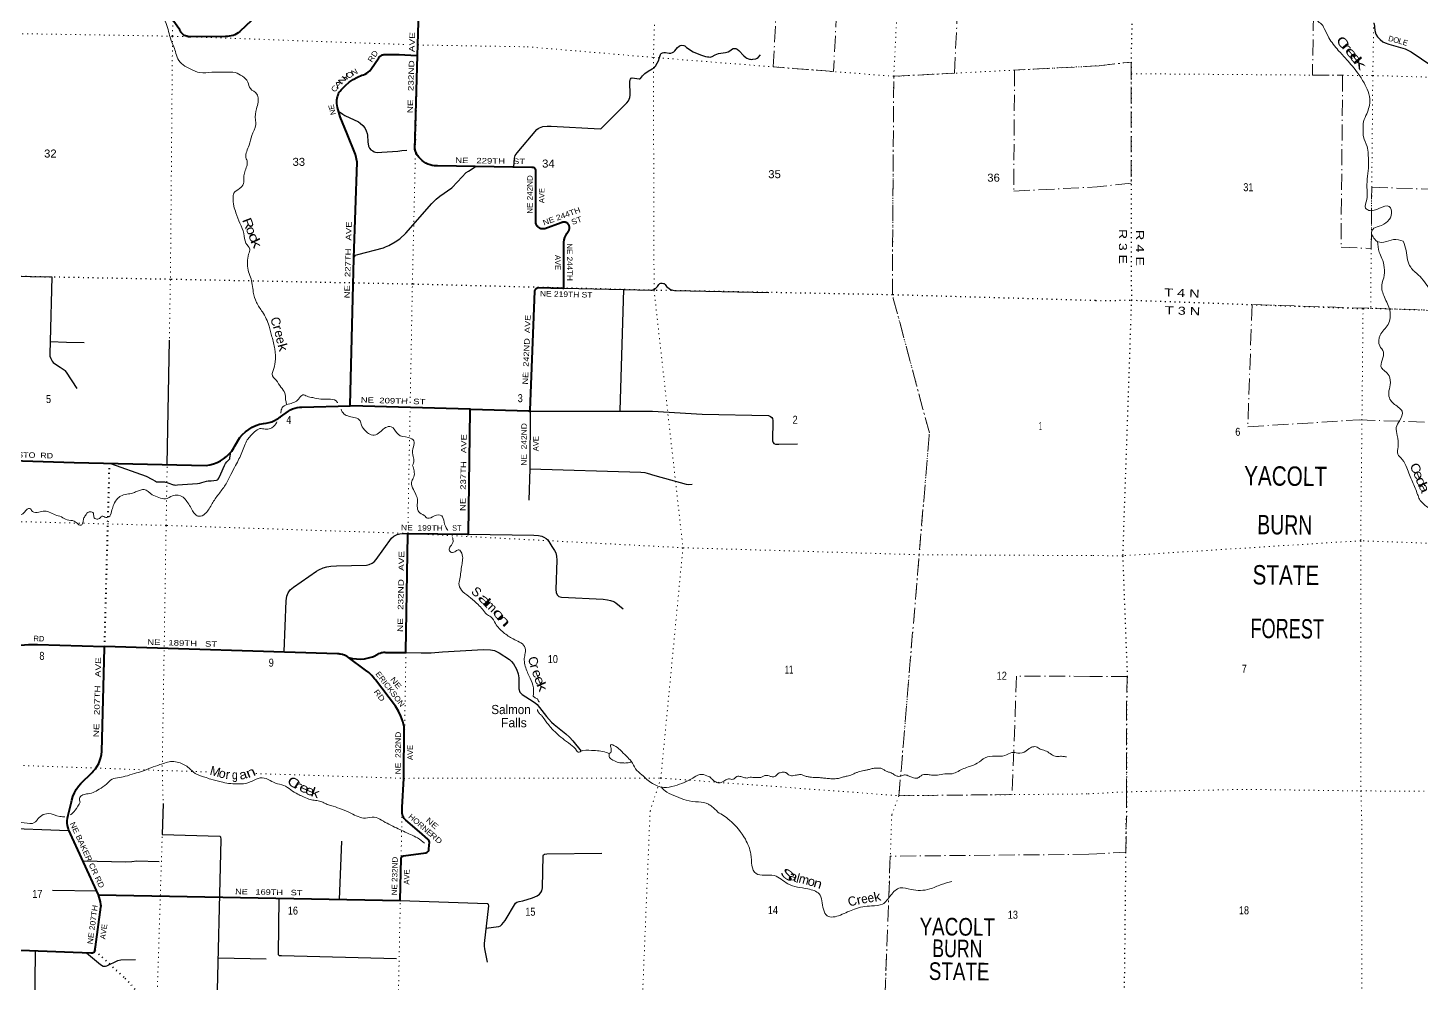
# Model space of a CAD drawing. Header units: feet. Extents: x -481249 to -254670, y -730376 to -544252.
# Drawn here: x -374718 to -344259, y -641469 to -620592 of the extents above; entities that cross this region are included whole.
import ezdxf
from ezdxf.enums import TextEntityAlignment as Align

# ---------------------------------------------------------------- set-up
doc = ezdxf.new("R2010")
doc.units = ezdxf.units.FT
doc.header["$LTSCALE"] = 70
doc.linetypes.add('DOT_DASHED', pattern=[7.7, 5, -1.2, 0.3, -1.2])
doc.linetypes.add('DOTTED', pattern=[1.5, 0.3, -1.2])
for name, color, linetype, lineweight in [('26', 7, 'Continuous', 40), ('27', 7, 'Continuous', 13), ('29', 7, 'Continuous', 25), ('39', 7, 'Continuous', 13), ('41', 7, 'Continuous', 13), ('44', 7, 'DOT_DASHED', 13), ('53', 7, 'DOTTED', 40), ('6', 7, 'DOTTED', 25), ('7', 7, 'DOTTED', 13)]:
    doc.layers.add(name, color=color, linetype=linetype, lineweight=lineweight)
doc.layers.add('30', color=7, linetype='Continuous')

msp = doc.modelspace()

# ---------------------------------------------------------------- linework, layer by layer
at = {"layer": '26'}
msp.add_line((-373171.14, -639537.4), (-366575.79, -639664.69), dxfattribs=at)
for points in [[(-368822.55, -619479.56), (-370083.64, -620667.97), (-370085.94, -620670.12), (-370118.63, -620697.36), (-370153.99, -620721.04), (-370191.63, -620740.9), (-370231.14, -620756.71), (-370272.08, -620768.3), (-370314.02, -620775.55), (-370356.48, -620778.38), (-370399, -620776.76), (-371156.99, -620787.63), (-371181.92, -620787.99), (-371206.99, -620784.78), (-371217.67, -620783.14), (-371243.67, -620776.29), (-371268.81, -620766.77), (-371292.82, -620754.67), (-371315.44, -620740.12), (-371336.4, -620723.29), (-371355.5, -620704.36), (-371372.51, -620683.54), (-371387.25, -620661.06), (-371399.56, -620637.16), (-371984.59, -619812.19)], [(-366196.67, -621197.79), (-366190.01, -620965.34), (-366164.56, -619959.55)], [(-367670.77, -628851.27), (-367670.4, -628836.47), (-367589.83, -625625.9), (-367521.29, -623528.57), (-367554.88, -623360.5), (-367739.64, -622906.73), (-367890.81, -622536.98), (-367951.26, -622333.03), (-367963.53, -622247.61), (-367961.2, -622163.91), (-367945.69, -622091.23), (-367937.24, -622059.5), (-367925.52, -622028.82), (-367910.66, -621999.53), (-367892.81, -621971.96), (-367872.19, -621946.41), (-367849, -621923.15), (-367777.03, -621847.41), (-367695.81, -621777.97), (-367607.78, -621717.4), (-367513.89, -621666.37), (-367415.19, -621625.43), (-367379.21, -621614.75), (-367342.77, -621599.75), (-367308.1, -621581.02), (-367275.58, -621558.77), (-367245.56, -621533.24), (-367218.37, -621504.71), (-367048.89, -621247.49), (-367048.72, -621247.23), (-367038.87, -621233.45), (-367027.64, -621220.79), (-367015.14, -621209.37), (-367001.51, -621199.31), (-366986.91, -621190.74), (-366971.5, -621183.74), (-366955.43, -621178.39), (-366938.9, -621174.74), (-366922.07, -621172.85), (-366599.75, -621172.65), (-366220.79, -621196.29), (-366196.67, -621197.79)], [(-365778.22, -623606.94), (-365828.28, -623605.52), (-365877.93, -623598.87), (-365926.6, -623587.07), (-365973.78, -623570.24), (-366018.94, -623548.58), (-366061.58, -623522.32), (-366101.25, -623491.74), (-366137.5, -623457.18), (-366169.94, -623419.02), (-366198.22, -623377.68), (-366222.02, -623333.61), (-366241.08, -623287.29), (-366255.2, -623239.24), (-366196.67, -621197.79)], [(-365048.86, -628926.27), (-365036.99, -628926.61), (-363764.18, -628964.72), (-363739.51, -628974.83), (-363738.53, -628949.96), (-363635.94, -626346.04), (-363633.98, -626336.35), (-363631.01, -626326.91), (-363627.07, -626317.84), (-363622.21, -626309.23), (-363616.47, -626301.17), (-363609.92, -626293.76), (-363602.64, -626287.08), (-363594.69, -626281.19), (-363586.17, -626276.16), (-363577.18, -626272.06), (-363567.8, -626268.91), (-363558.15, -626266.77), (-363548.32, -626265.64), (-363547.59, -626265.6), (-363024.01, -626279.18), (-362999, -626279.83), (-362999.13, -626252.76), (-363003.61, -625288.83), (-363001.86, -625274.43), (-362992.23, -625223.84), (-362977.37, -625174.55), (-362957.44, -625127.07), (-362932.65, -625081.94), (-362903.28, -625039.65), (-362899.26, -625034.5), (-362892.11, -625023.67), (-362886.13, -625012.16), (-362881.38, -625000.08), (-362877.92, -624987.58), (-362875.79, -624974.78), (-362875.01, -624961.83), (-362875.58, -624948.87), (-362877.51, -624936.04), (-362880.77, -624923.48), (-362885.32, -624911.33), (-362891.12, -624899.72), (-362898.1, -624888.78), (-362906.18, -624878.63), (-362915.28, -624869.39), (-362925.3, -624861.14), (-362936.13, -624853.99), (-362947.64, -624848), (-362959.72, -624843.26), (-362972.22, -624839.8), (-362985.02, -624837.67), (-362997.97, -624836.88), (-363010.93, -624837.46), (-363023.76, -624839.39), (-363036.32, -624842.65), (-363048.47, -624847.2), (-363060.08, -624853), (-363418.14, -624982.85), (-363419.19, -624983.1), (-363435.69, -624985.95), (-363452.39, -624987.07), (-363469.11, -624986.43), (-363485.68, -624984.05), (-363501.91, -624979.95), (-363517.62, -624974.17), (-363532.65, -624966.79), (-363546.81, -624957.88), (-363559.97, -624947.53), (-363571.98, -624935.86), (-363582.7, -624923.01), (-363592.01, -624909.1), (-363599.82, -624894.3), (-363606.05, -624878.76), (-363610.61, -624862.65), (-363613.47, -624846.16), (-363614.58, -624829.46), (-363613.81, -623727.06), (-363613.79, -623702.02), (-363620.59, -623677.06), (-363620.91, -623676.38), (-363624.2, -623670.95), (-363628.03, -623665.9), (-363632.38, -623661.27), (-363637.18, -623657.13), (-363642.39, -623653.51), (-363647.42, -623650.75), (-363672.33, -623644.47), (-363697.42, -623644.01), (-365762.82, -623606.33), (-365778.22, -623606.94)], [(-375061.46, -630047.55), (-373707.36, -630090.37), (-370822.37, -630153.74), (-370740.66, -630141.85), (-370660.64, -630121.48), (-370583.18, -630092.86), (-370509.15, -630056.3), (-370439.34, -630012.2), (-370374.52, -629961.04), (-370315.4, -629903.39), (-370262.63, -629839.88), (-370216.8, -629771.2), (-370197.77, -629737.31), (-370081.34, -629546.37), (-370024.01, -629479.85), (-369960.04, -629419.7), (-369890.14, -629366.55), (-369815.06, -629321.01), (-369735.64, -629283.56), (-369652.73, -629254.63), (-369567.26, -629234.51), (-369567.18, -629234.5), (-369504.97, -629228.99), (-369443.67, -629217.02), (-369383.96, -629198.7), (-369326.5, -629174.24), (-369271.9, -629143.91), (-369248.37, -629127.49), (-369222.37, -629109.35), (-369198.37, -629092.37), (-369020.86, -628966.79), (-368976.37, -628940.05), (-368929.33, -628918.11), (-368880.25, -628901.2), (-368829.67, -628889.52), (-368778.15, -628883.19), (-368731.6, -628882.13), (-367670.77, -628851.27)], [(-365048.86, -628926.27), (-367658.8, -628850.92), (-367670.77, -628851.27)], [(-367069.53, -634279.8), (-367044.44, -634265.8), (-367018.02, -634254.51), (-366990.56, -634246.04), (-366962.37, -634240.49), (-366933.76, -634237.91), (-366917.75, -634238.15), (-366892.5, -634239.45), (-366867.75, -634239.75), (-366486.94, -634244.29), (-366457.8, -634244.64), (-366457.36, -634219.59), (-366412.3, -631665.44), (-366411.86, -631640.46), (-366388.83, -631640.75), (-365113.23, -631656.78), (-365088.21, -631657.1), (-365087.87, -631633.39), (-365049.4, -628963.67), (-365048.86, -628926.27)], [(-374977.13, -634086.93), (-374702.33, -634064.62), (-374505.02, -634066.37), (-373040.3, -634112.81)], [(-373761.72, -637507.1), (-373756.16, -637473.41), (-373732.42, -637391.7), (-373700.27, -637312.91), (-373660.06, -637237.91), (-373612.23, -637167.53), (-373557.3, -637102.54), (-373313.09, -636864.14), (-373288.15, -636839.8), (-373266.25, -636814.73), (-373241.29, -636785.9), (-373202.07, -636729.63), (-373168.95, -636669.57), (-373142.29, -636606.39), (-373122.38, -636540.76), (-373109.43, -636473.4), (-373103.6, -636405.07), (-373041.11, -634142.11), (-373040.3, -634112.81)], [(-367824.63, -634292.94), (-367839.38, -634288.63), (-367880.84, -634279.66), (-367898.01, -634277.8), (-367923.14, -634275.08), (-367948.01, -634274.29), (-373040.3, -634112.81)], [(-366537.06, -637622.21), (-366497.65, -636992.96), (-366492.17, -635870.1), (-366492.56, -635867.99), (-366521.26, -635748.84), (-366562.27, -635633.35), (-366615.11, -635522.78), (-366679.23, -635418.34), (-367121.49, -634842.29), (-367141.51, -634815.05), (-367200.52, -634745.78), (-367266.45, -634683.06), (-367338.57, -634627.58), (-367708.36, -634350.75), (-367622.43, -634371.42), (-367534.81, -634382.99), (-367446.46, -634385.34), (-367358.35, -634378.44), (-367271.45, -634362.37), (-367186.7, -634337.31), (-367161.92, -634328.11)], [(-373171.14, -639537.4), (-373828.28, -638113.17), (-373840.79, -638072.24), (-373850.17, -638021.84), (-373856.02, -637969.09), (-373856.5, -637925.04), (-373852.51, -637862.42), (-373840.21, -637798.53), (-373761.72, -637507.1)], [(-366575.79, -639664.69), (-366558.22, -638737.43), (-366556.46, -638730.4), (-366552.94, -638722.78), (-366541.23, -638708.71), (-366525.41, -638696.4), (-366515.45, -638691.71), (-366503.8, -638688.78), (-366016.71, -638621.12), (-365989.93, -638607.89), (-365967.09, -638585.04), (-365955.96, -638561), (-365949.02, -638534.75), (-365939.55, -638386.34), (-365943.63, -638365.28), (-365954.78, -638342.96), (-365971.78, -638320.11), (-366155.52, -638165.34), (-366458.68, -637903.93), (-366474.42, -637888.71), (-366492, -637867.61), (-366509.57, -637841.82), (-366517.77, -637823.06), (-366527.81, -637790.48), (-366534.18, -637752.73), (-366537.06, -637622.21)], [(-379853.94, -640559.28), (-373338.49, -640808.79), (-373305.42, -640804.11), (-373279.64, -640794.74), (-373263.24, -640783.01), (-373253.46, -640754.7), (-373237.91, -640677.21), (-373121.38, -639807.7), (-373119.04, -639776.05), (-373119.63, -639759.64), (-373121.1, -639747.04), (-373132.29, -639693.83), (-373171.14, -639537.4)]]:
    msp.add_lwpolyline(points, dxfattribs=at)
at = {"layer": '29'}
for p, q in [((-362998.84, -626279.83), (-361686.83, -626312.68)), ((-361772.91, -628955.45), (-361686.83, -626312.68)), ((-361686.83, -626312.67), (-361098.56, -626327.4)), ((-360580.23, -626334.91), (-358518.95, -626375.01)), ((-371671.37, -630131.23), (-371624.6, -627413.52)), ((-363739.18, -628974.96), (-363744.56, -630226.93)), ((-372913.1, -630109.76), (-372132.14, -630388.07)), ((-363744.56, -630226.93), (-363768.33, -630915.93)), ((-363744.56, -630226.93), (-361319.09, -630301.7)), ((-366500.95, -631639.35), (-366413.83, -631640.44)), ((-369116.75, -634219.61), (-369071.08, -633114.78)), ((-366461.94, -634244.59), (-366117.27, -634248.71)), ((-379779.37, -637913.38), (-373829.56, -638132.6)), ((-367864.58, -638365.15), (-367912.32, -639638.89)), ((-374178.53, -639434.61), (-373212.03, -639448.78)), ((-374559.12, -640762.05), (-374628.12, -647390.63)), ((-370561.45, -640916.52), (-369505.15, -640936.56))]:
    msp.add_line(p, q, dxfattribs=at)
at = {"layer": '29', "lineweight": 40}
msp.add_line((-367161.92, -634328.11), (-367069.53, -634279.8), dxfattribs=at)
at = {"layer": '29'}
for points in [[(-345283.71, -620496.56), (-345274.28, -620652.19), (-345247.87, -620731.46), (-345210.9, -620787.48), (-345157.02, -620847.73), (-345092.58, -620893.18), (-345042.92, -620919.6), (-344961.58, -620948.14), (-344610.85, -621049.61), (-344531.62, -621084.49), (-344479.86, -621117.25), (-344027.72, -621421.66)], [(-361156.58, -621537.01), (-361071.01, -621490.1), (-361028.14, -621461.3), (-361008.95, -621443.38), (-360996.81, -621426.1), (-360925.17, -621295.55), (-360914.29, -621264.19), (-360889.35, -621172.68), (-360881.03, -621159.24), (-360872.07, -621149), (-360845.85, -621134.28), (-360815.78, -621131.08), (-360776.77, -621131.72), (-360694.9, -621144.52), (-360660.99, -621142.6), (-360625.82, -621132.99), (-360598.31, -621113.16), (-360577.21, -621090.76), (-360518.36, -621021.65), (-360478.05, -620989), (-360459.51, -620978.13), (-360428.16, -620972.37), (-360377.64, -620975.57), (-360355.24, -620987.72), (-360316.24, -621019.09), (-360172.96, -621113.8), (-360121.78, -621139.39), (-359991.3, -621188.04), (-359905.59, -621213.63), (-359859.53, -621223.86), (-359832.67, -621226.43), (-359802.6, -621228.34), (-359781.5, -621225.14), (-359761.03, -621218.75), (-359691.95, -621180.36), (-359655.48, -621164.34), (-359622.87, -621154.76), (-359464.24, -621129.16), (-359407.31, -621113.15), (-359369.58, -621093.32), (-359313.29, -621052.36), (-359301.13, -621045.31), (-359275.54, -621041.47), (-359239.09, -621044.68), (-359212.86, -621055.55), (-359175.13, -621083.08), (-359062.55, -621205.95), (-359024.15, -621239.23), (-358998.57, -621253.3), (-358962.77, -621267.39), (-358943.56, -621273.78), (-358919.25, -621278.9), (-358887.27, -621280.18), (-358870.66, -621277.63), (-358806.68, -621266.1), (-358776, -621252.03), (-358755.51, -621237.95), (-358699.24, -621177.8)], [(-364093.31, -623630.75), (-364078.27, -623438.99), (-364062.32, -623380.49), (-364022.99, -623319.85), (-363593.45, -622813.51), (-363562.61, -622791.17), (-363534.97, -622774.15), (-363457.36, -622749.68), (-363366.98, -622740.11), (-363274.49, -622736.92), (-362207.03, -622800.74), (-362181.51, -622790.11), (-362160.25, -622770.96), (-361620.14, -622226.32), (-361587.18, -622186.97), (-361570.17, -622146.54), (-361557.41, -622110.38), (-361552.1, -622064.63), (-361556.35, -621762.52), (-361553.16, -621729.55), (-361544.65, -621710.41), (-361525.52, -621691.26), (-361509.57, -621685.93), (-361403.25, -621698.7), (-361357.53, -621701.9), (-361337.73, -621701.93), (-361326.7, -621694.44), (-361284.17, -621639.13), (-361233.14, -621592.32), (-361156.58, -621537.01)], [(-367924.73, -622412.14), (-367835.64, -622477.35), (-367788.86, -622507.14), (-367489.03, -622647.55), (-367450.76, -622675.21), (-367395.47, -622726.27), (-367355.07, -622777.33), (-367323.17, -622839.03), (-367299.78, -622896.47), (-367293.4, -622939.02), (-367284.9, -623085.82), (-367272.14, -623179.43), (-367248.75, -623224.1), (-367216.85, -623256.02), (-367178.58, -623281.55), (-367150.93, -623298.57), (-367114.78, -623309.2), (-367074.38, -623313.46), (-366982.95, -623309.2), (-366632.09, -623283.67), (-366542.78, -623268.78), (-366432.21, -623264.53)], [(-367589.84, -625625.9), (-367573.03, -625580.31), (-367557.08, -625562.23), (-367501.79, -625540.96), (-366944.67, -625396.29), (-366898.96, -625380.33), (-366824.53, -625348.42), (-366685.25, -625268.64), (-366586.37, -625199.49), (-366455.6, -625077.16), (-365889.97, -624430.4), (-365795.35, -624337.85), (-365711.35, -624268.71), (-365451.93, -624085.75), (-365324.35, -623958.1), (-365132.97, -623753.86), (-365088.32, -623719.82), (-364942.95, -623624.97)], [(-379569.11, -625927.97), (-376885.61, -625987.83), (-374195.51, -626031.31), (-374231.96, -627444.04), (-374238.89, -627712.62)], [(-361098.56, -626327.4), (-361072.07, -626323.35), (-361051.87, -626318.03), (-361013.59, -626298.88), (-360981.69, -626273.35), (-360956.18, -626241.44), (-360922.15, -626196.76), (-360901.95, -626181.87), (-360877.5, -626173.36), (-360847.73, -626171.23), (-360825.4, -626175.49), (-360808.39, -626181.87), (-360789.25, -626196.76), (-360755.23, -626240.38), (-360729.71, -626266.97), (-360698.88, -626289.31), (-360669.11, -626308.46), (-360638.28, -626320.16), (-360617.01, -626327.6), (-360580.23, -626334.91)], [(-374231.96, -627444.04), (-373871.36, -627459.16), (-373489.65, -627468.81)], [(-374238.89, -627712.62), (-374236.17, -627764.04), (-374219.16, -627817.22), (-374189.39, -627878.91), (-374163.87, -627906.57), (-374138.36, -627927.84), (-374010.78, -628004.43), (-373927.86, -628061.86), (-373910.85, -628076.76), (-373881.08, -628115.05), (-373647.19, -628472.44)], [(-363739.14, -628965.47), (-361059.1, -628970.79), (-359978.22, -629033.98), (-358524.01, -629066.54)], [(-358524.01, -629066.54), (-358484.77, -629082.18), (-358457.13, -629107.71), (-358440.12, -629131.11), (-358429.49, -629169.41), (-358437.99, -629616.18), (-358423.11, -629654.48), (-358408.22, -629673.62), (-358369.95, -629686.39), (-358299.77, -629692.77), (-357895.76, -629684.26)], [(-372132.14, -630388.07), (-372006.26, -630456.7), (-371929.98, -630500.58), (-371904.2, -630509.89), (-371880.01, -630514.41), (-371808.52, -630516.27), (-371729.85, -630516.27), (-371710.97, -630518.67), (-371692.9, -630522.92), (-371657.56, -630535.42), (-371536.36, -630577.96), (-371521.73, -630581.43), (-371497.28, -630583.55), (-371444.93, -630580.09), (-371006.92, -630550.31), (-370961.98, -630541.54), (-370913.36, -630529.03), (-370815.55, -630499.25), (-370778.05, -630492.61), (-370711.37, -630488.61), (-370596.55, -630473.72), (-370574.99, -630467.08), (-370556.92, -630454.32), (-370541.27, -630433.3), (-370500.87, -630337.57), (-370422.19, -630158.87), (-370398.51, -630115), (-370371.16, -630078.03), (-370311.63, -630020.59), (-370302.82, -630007.57), (-370301, -629988.68), (-370282.3, -629865.56)], [(-361319.09, -630301.7), (-361231.02, -630310.8), (-361178.93, -630320.38), (-361008.82, -630371.44), (-360324.12, -630562.91), (-360264.58, -630571.42), (-360196.54, -630567.17)], [(-369071.08, -633114.78), (-369054.03, -633010.63), (-369027.44, -632939.35), (-368983.86, -632874.47), (-368908.37, -632811.7), (-368409.73, -632468.12), (-368355.51, -632433.01), (-368263.01, -632393.66), (-368185.4, -632373.44), (-368092.9, -632357.49), (-367972.76, -632352.17), (-367313.58, -632335.15), (-367256.17, -632318.13), (-367194.5, -632292.6), (-367145.6, -632258.56), (-367100.94, -632211.76), (-366769.23, -631743.71), (-366716.07, -631696.91), (-366645.9, -631662.87), (-366586.36, -631647.97), (-366514.06, -631641.59), (-366411.86, -631640.46)], [(-365082.5, -631657.17), (-363655.46, -631675.1), (-363553.08, -631683.07), (-363480.66, -631703.05)], [(-363480.66, -631703.05), (-363436.13, -631719.24), (-363386.15, -631747.96), (-363353.2, -631780.93), (-363262.82, -631926.67), (-363206.48, -632014.96), (-363177.77, -632067.08), (-363159.7, -632140.48), (-363156.5, -632224.52), (-363177.77, -632867.01), (-363171.4, -632932.97), (-363148, -632981.9), (-363109.73, -633018.06), (-363054.44, -633032.96), (-362140.09, -633079.76), (-362046.54, -633090.4), (-361978.49, -633105.29), (-361908.33, -633128.69), (-361863.66, -633156.35), (-361706.31, -633288.25)], [(-366117.27, -634248.71), (-365899.54, -634247.72), (-365652.88, -634226.44), (-364759.79, -634175.39), (-364602.44, -634183.89), (-364513.13, -634200.91), (-364411.07, -634247.72), (-364189.92, -634396.64), (-364148.45, -634438.12), (-364100.61, -634490.25), (-364032.57, -634605.14), (-363997.48, -634708.31), (-363981.53, -634796.61), (-363981.53, -635034.89), (-363961.33, -635108.28), (-363913.49, -635158.28), (-363751.88, -635264.66), (-363628.55, -635341.25), (-363587.08, -635382.72), (-363534.99, -635443.36), (-363381.89, -635639.09), (-363273.45, -635762.49), (-363211.78, -635817.8), (-362956.62, -636022.04), (-362873.69, -636094.38), (-362803.52, -636175.22), (-362620.65, -636396.48)], [(-371759.53, -637539.23), (-371778.62, -638220.28), (-370522.9, -638253.88), (-370506.31, -638271.85), (-370500.4, -638328.17), (-370592.23, -642221.74)], [(-364704.43, -640266.41), (-364419.76, -640228.54), (-364384.89, -640216.58), (-364354.42, -640186.1), (-364285.29, -640101.66), (-364054.5, -639721.92), (-364031.39, -639699.95), (-363979.52, -639684.41), (-363900.84, -639668.76), (-363687.68, -639605.37), (-363631.55, -639584.78), (-363583.52, -639560.16), (-363530.79, -639521.48), (-363503.43, -639487.51), (-363483.93, -639448.81), (-363469.46, -639388.46), (-363449.31, -638680.62), (-363447.61, -638662.29), (-363426.52, -638648.22), (-363374.54, -638640.28), (-362166.99, -638629.53)], [(-373513.18, -638796.08), (-372578.78, -638816.88), (-372447.57, -638809.85), (-372335.1, -638795.78), (-371845.38, -638809.85)], [(-369233.04, -639613.41), (-369247.44, -640844.17), (-369222.28, -640864.58), (-369173.95, -640867.65), (-366658.9, -640930.22)], [(-366575.79, -639664.69), (-364675.57, -639726.43), (-364663.73, -639731.3), (-364652.01, -639747.71), (-364648.67, -639780.86), (-364743.07, -640602.87), (-364744.57, -640663.17), (-364737.47, -640722.69), (-364677.24, -641009.25)], [(-373434.88, -640805.1), (-373133.68, -641062.44), (-373069.68, -641094.31), (-373022.81, -641101.34), (-372990.38, -641093.36), (-372751.01, -640977.1), (-372685.92, -640962.04), (-372367.82, -640948.72)]]:
    msp.add_lwpolyline(points, dxfattribs=at)
at = {"layer": '29', "lineweight": 40}
msp.add_arc((-368048.88, -634900.4), 647.54, 58.67348, 69.73761, dxfattribs=at)
at = {"layer": '39'}
for p, q in [((-359830.18, -636956.31), (-359829.87, -636956.41)), ((-359777.21, -636994.32), (-359786.18, -636982.65))]:
    msp.add_line(p, q, dxfattribs=at)
for centre, radius, start, end in [((-362675.8, -636376.55), 47.16, 211.13292, 307.19976), ((-359855.66, -637045.33), 93.58, 42.06025, 80.65309)]:
    msp.add_arc(centre, radius, start, end, dxfattribs=at)
for points in [[(-348963.98, -614352.08), (-348946.57, -614475.43), (-348954.37, -614647.85), (-348981.59, -614761.88), (-348951.34, -614936.73), (-348966.82, -615076.97), (-349064.52, -615224.3), (-349180.28, -615373.43), (-349305.46, -615464.28), (-349434.21, -615512.97), (-349566.17, -615677.97), (-349638.01, -615843.64), (-349675.94, -616023.75), (-349689.71, -616192.09), (-349657.04, -616326.85), (-349594.33, -616463.97), (-349552.79, -616516.59), (-349434.62, -616521.94), (-349409.03, -616566.36), (-349498.95, -616735.85), (-349602.01, -616818.93), (-349775.73, -616953.36), (-349823.32, -617099.25), (-349893.02, -617250.91), (-349956.17, -617350.49), (-349975.26, -617452.58), (-349878.79, -617618.15), (-349763.37, -617695.69), (-349682.15, -617786.87), (-349625.58, -617935.95), (-349627.45, -618116.46), (-349610.54, -618224.97), (-349620.1, -618375.31), (-349587.43, -618510.07), (-349417.65, -618562.15), (-349279.38, -618561.71), (-349177.09, -618552.84), (-349107.46, -618601.77), (-349060.74, -618734.69), (-349040.84, -618941.52), (-349010.63, -619120.39), (-348961.91, -619253.33), (-348888.21, -619296.29), (-348757.96, -619295.76), (-348613.28, -619257.28), (-348510.27, -619178.22), (-348433.39, -619106.87), (-348315.97, -618991.86), (-348211.06, -618922.84), (-348090.68, -618908.16), (-348015.19, -618971.2), (-347916.85, -619150.84), (-347845.1, -619382.33), (-347859.59, -619620.87), (-347790.86, -619756.05), (-347572.84, -619794.63), (-347360.37, -619789.01), (-347229.87, -619764.41), (-347039.55, -619768.57), (-346966, -619825.57), (-346888.77, -619914.71), (-346695.11, -620177.67), (-346570.65, -620349.59), (-346485.78, -620474.91), (-346461.88, -620489.23), (-346374.95, -620608.56), (-346274.8, -620806.27), (-346069.26, -621083.41), (-345888.95, -621280.03), (-345641.59, -621581.72), (-345505.54, -621795.88), (-345419.29, -621981.41), (-345379.47, -622200.5), (-345464.79, -622506.44), (-345524.77, -622686.29), (-345524.26, -622830.72), (-345519.7, -622971.19), (-345437.74, -623184.74), (-345415.36, -623345.47), (-345412.56, -623656.42), (-345437.07, -623894.84), (-345441.56, -624135.5), (-345447.73, -624344.05), (-345471.72, -624532.33), (-345400.06, -624579.28), (-345167.13, -624531.77), (-344954.37, -624498.08), (-344905.76, -624641.05), (-345175.22, -624926.84), (-345318.22, -624997.44), (-345341.13, -625081.42), (-345290.1, -625184.3), (-345238.65, -625247.07), (-345074.62, -625275.01), (-344859.63, -625219.27), (-344649.55, -625249.74)], [(-369055.08, -628826.22), (-369079.23, -628743.89), (-369087.31, -628655.51), (-369097.39, -628575.18), (-369185.85, -628444.7), (-369292.4, -628292.15), (-369376.84, -628161.67), (-369358.8, -628083.31), (-369310.68, -627892.44), (-369318.85, -627609.22), (-369381.26, -627342.13), (-369443.65, -627109.18), (-369590.46, -626799.99), (-369721.15, -626591.22), (-369789.56, -626368.33), (-369847.98, -626038.96), (-369904.31, -625886.36), (-369916.45, -625707.6), (-369892.42, -625540.85), (-369868.37, -625424.33), (-369950.8, -625295.85), (-369995.1, -625089), (-370083.61, -624862.11), (-370168.1, -624637.22), (-370216.39, -624484.61), (-370228.53, -624303.84), (-370214.52, -624205.4), (-370094.02, -624104.85), (-370005.68, -623996.29), (-369997.71, -623849.65), (-369977.68, -623741.16), (-369931.53, -623610.54), (-369921.53, -623524.16), (-369949.7, -623427.77), (-369879.52, -623154.52), (-369821.36, -622941.54), (-369737.1, -622706.44), (-369743.17, -622599.98), (-369723.2, -622360.93), (-369683.09, -622212.25), (-369689.18, -622089.72), (-369709.29, -622039.53), (-369854, -621919.15), (-369908.31, -621774.58), (-370028.92, -621648.16), (-370185.66, -621567.97), (-370408.67, -621560.16), (-370697.96, -621562.46), (-370957.12, -621568.75), (-371158.06, -621494.63), (-371441.44, -621267.93), (-371491.75, -621107.29), (-371594.34, -620840.24), (-371692.95, -620496.85), (-371799.52, -620304.13), (-371904.05, -620173.67), (-372062.88, -619934.79), (-372199.58, -619758.17), (-372324.24, -619553.41), (-372355.4, -619480.83)], [(-345212.66, -625260.99), (-345175.04, -625490.51), (-345116.36, -625629.58), (-345066.34, -625830.74), (-345076.66, -626053.28), (-345118.35, -626209.27), (-345060.98, -626474.7), (-344943.79, -626768.89), (-344983.02, -627075.35), (-345155.78, -627310.09), (-345164.19, -627542.68), (-345083.42, -627675.98), (-345125.03, -628018.52), (-345051.64, -628091.57), (-344960.54, -628194.9), (-344934.5, -628389.77), (-344968.4, -628567.91), (-344939.8, -628708.65), (-344759.21, -628879.19), (-344673.99, -628970.42), (-344734.25, -629178.36), (-344801.86, -629322.01), (-344781.67, -629500.77), (-344764.16, -629745.69), (-344769.85, -629908.1), (-344670.89, -630027.57), (-344574.54, -630205.19), (-344449.47, -630511.5), (-344336.1, -630787.6), (-344293.1, -630892.39), (-344120.55, -631064.85), (-343959.6, -631197.06), (-343844.91, -631344.79), (-343816.89, -631541.69), (-343868.15, -631848.01), (-343801.48, -631989.18), (-343742.86, -632134.27), (-343791.18, -632350.36), (-343613.54, -632611.14), (-343518.88, -632758.64), (-343456.26, -632903.78), (-343298.37, -633138.25), (-343151.95, -633318.44), (-343030.44, -633388.01), (-342787.85, -633763.86), (-342503.77, -634001.77), (-342293.02, -634162.63), (-342149.85, -634463.13), (-342111.87, -634666.16), (-342010.32, -634922.06), (-341865.59, -635072.14), (-341802.73, -635387.78), (-341912.78, -635759.63), (-341999.29, -635987.33), (-342100.19, -636248.96), (-342090.22, -636447.66), (-342034.23, -636652.89), (-341888.47, -636897.26), (-341812.51, -637108.74), (-341758.67, -637328), (-341730.73, -637532.92), (-341740.09, -637663.19), (-341675.28, -637790.3), (-341698.5, -637904.38), (-341716.54, -638000.58)], [(-344649.55, -625249.74), (-344587.59, -625459.05), (-344555.6, -625660.01), (-344487.16, -625823.26), (-344318.59, -625993.67), (-344073.38, -626309.37), (-343970.01, -626583.34), (-343921.93, -626778.46), (-343751.9, -627001.04), (-343524.9, -627140.01), (-343326.76, -627162.32), (-343172.82, -627390.73), (-343048.94, -627618.8), (-342862.55, -627809.47), (-342862.58, -628006.05), (-342845.36, -628279.05), (-342712.18, -628382.86), (-342259.32, -628189.41), (-342122.55, -628140.81), (-341847.84, -628316.43), (-341701.54, -628508.65), (-341588.77, -628629.42)], [(-369191.5, -629012.61), (-369183.59, -628968.97), (-369141.44, -628870.5), (-369024.95, -628816.14), (-368799.99, -628703.43), (-368705.61, -628612.94), (-368615.19, -628640.97), (-368488.61, -628672.99), (-368315.82, -628702.94), (-368098.84, -628706.74), (-367954.16, -628768.86), (-367947.44, -628782.75)], [(-367872.25, -628925.98), (-367809.39, -629025.83), (-367692.84, -629081.95), (-367455.73, -629178.13), (-367423.54, -629274.51), (-367333.07, -629402.98), (-367244.64, -629473.19), (-367114.04, -629485.11), (-366995.55, -629404.65), (-366901.16, -629328.22), (-366776.61, -629308.01), (-366625.86, -629474.58), (-366398.8, -629544.65), (-366278.23, -629618.85), (-366290.22, -629745.41), (-366304.19, -629926.21), (-366278.02, -630048.71), (-366308.1, -630153.19)], [(-376018.01, -631350.97), (-375993.01, -631344.09), (-375866.46, -631319.86), (-375788.16, -631217.34), (-375750.01, -631173.11), (-375629.44, -631231.24), (-375547.12, -631126.7), (-375460.75, -631082.43), (-375352.26, -631098.39), (-375267.85, -631160.57), (-375131.21, -631204.62), (-375022.71, -631244.69), (-374886.09, -631242.54), (-374783.67, -631168.11), (-374707.36, -631095.72), (-374659.14, -631103.71), (-374641.04, -631137.84), (-374516.46, -631183.91), (-374381.87, -631153.65), (-374253.29, -631173.6), (-374120.66, -631233.73), (-373986.03, -631279.79), (-373859.43, -631343.94), (-373704.73, -631371.91), (-373618.31, -631438.11), (-373554.01, -631462.15), (-373517.87, -631401.85), (-373499.83, -631321.49), (-373461.7, -631247.13), (-373381.37, -631170.71), (-373294.98, -631184.69), (-373278.87, -631256.98), (-373266.79, -631301.16), (-373234.64, -631323.23), (-373152.27, -631311.09), (-373100.06, -631260.82), (-373011.65, -631290.86), (-372929.3, -631262.66), (-372879.14, -631124.01), (-372839.02, -631005.45), (-372750.68, -630872.79), (-372692.44, -630826.53), (-372551.83, -630784.21), (-372427.29, -630757.97), (-372340.91, -630725.74), (-372174.19, -630681.38), (-372001.36, -630793.69), (-371856.68, -630853.81), (-371707.99, -630887.81), (-371553.33, -630817.35), (-371326.3, -630849.25), (-371239.87, -630943.58), (-371165.47, -631062.01), (-371056.91, -631226.62), (-370978.54, -631266.71), (-370839.94, -631206.31), (-370689.37, -630989.22), (-370550.85, -630786.2), (-370402.28, -630585.18), (-370277.83, -630352.05), (-370175.47, -630153.09), (-370036.98, -629869.72), (-369920.59, -629594.41), (-369759.96, -629421.5), (-369643.47, -629349.07), (-369526.94, -629363.02), (-369416.45, -629348.84), (-369297.97, -629242.26), (-369272.8, -629203.05)], [(-366308.1, -630153.19), (-366273.89, -630273.68), (-366281.86, -630406.26), (-366326.02, -630498.7), (-366330, -630562.99), (-366269.66, -630719.6), (-366201.26, -630902.32), (-366205.21, -631044.94), (-366171, -631169.45), (-366054.44, -631247.67), (-365982.08, -631307.86), (-365827.41, -631255.47), (-365670.71, -631255.32), (-365618.41, -631393.86), (-365550.02, -631554.49), (-365535.64, -631574.85)], [(-365436.15, -631729.69), (-365421.32, -631813.48), (-365479.53, -631922.01), (-365507.61, -632006.4), (-365455.36, -632054.56), (-365362.95, -632026.34), (-365294.66, -632000.16), (-365232.34, -632074.42), (-365232.22, -632337.56), (-365276.27, -632632.88), (-365292.28, -632769.48), (-365205.82, -632914.02), (-365039, -633050.44), (-364876.2, -633194.9), (-364777.71, -633299.26), (-364691.27, -633407.64), (-364598.83, -633461.78), (-364496.3, -633610.32), (-364319.41, -633804.98), (-364108.39, -633947.39), (-363973.76, -634013.54), (-363859.19, -634113.85), (-363845.06, -634254.45), (-363865.09, -634374.99), (-363808.71, -634642.09), (-363760.44, -634758.54), (-363675.96, -634955.31), (-363669.29, -635200.84)], [(-363669.29, -635200.84), (-363658.59, -635209.56), (-363626.18, -635230.4), (-363594.54, -635245.06), (-363569.07, -635274.39), (-363558.26, -635296.77), (-363545.15, -635314.52), (-363537.43, -635328.41)], [(-363462.97, -635653.98), (-363478.01, -635634.78), (-363491.12, -635613.95), (-363513.5, -635597.74), (-363534.34, -635575.36), (-363554.41, -635546.03), (-363567.53, -635529.06), (-363576.01, -635508.22), (-363577.56, -635488.93)], [(-363462.97, -635653.98), (-363338.03, -635818.7), (-363179.23, -635993.3), (-362857.66, -636250.08), (-362722.99, -636386.54), (-362716.18, -636400.94)], [(-362647.28, -636414.12), (-362636.6, -636406.54), (-362393.52, -636382.19), (-362228.77, -636392.07), (-362072.05, -636430.07), (-361991.68, -636444.05), (-361969.63, -636339.58), (-361977.71, -636257.23), (-361907.39, -636273.23), (-361766.71, -636373.52), (-361632.04, -636509.97), (-361527.51, -636620.35), (-361435.02, -636782.96), (-361296.33, -636917.4), (-361065.2, -637103.97), (-360818.05, -637192.11), (-360576.99, -637155.71), (-360372.1, -637083.19), (-360153.17, -636970.48), (-359986.46, -636906.03), (-359840.46, -636953)], [(-359778, -636993.63), (-359777.21, -636994.32), (-359736, -637031.55), (-359658.95, -637081.74), (-359602.99, -637093.2), (-359560.5, -637082.2), (-359505.59, -637057.43), (-359462.58, -637026.33), (-359377.65, -637006.34), (-359325.65, -637015.69), (-359264.72, -636991.07), (-359215.42, -636950.08), (-359131.18, -636956.21), (-359045.42, -636980.48), (-358993.31, -636985.8), (-358930.58, -636969.28), (-358868.39, -636972.85), (-358812.21, -636976.26), (-358751.92, -636975.76), (-358695.53, -636971.14), (-358638.56, -636944.42), (-358579.85, -636927.79), (-358541.8, -636932.76), (-358486, -636950.25), (-358407.9, -636960.25), (-358375.29, -636942.97), (-358336.13, -636905.74), (-358313.46, -636884.19), (-358268.86, -636869.22), (-358226.42, -636860.23), (-358160.15, -636861.89), (-358148.26, -636868.22), (-358130.4, -636876.71), (-358120.63, -636887.01), (-358047.44, -636931.07), (-358005.43, -636938.16), (-357944.81, -636925.6), (-357890.33, -636916.91), (-357809.8, -636910.88), (-357740.2, -636938.77), (-357658.34, -636958.91), (-357586.26, -636968.76), (-357510.01, -636972.68), (-357449.71, -636972.18), (-357367.59, -636982.28), (-357275.43, -636992.64), (-357163.14, -637001.48), (-357066.69, -637001.89), (-356973.9, -636988.12), (-356884.8, -636962.2), (-356807.91, -636942.01), (-356698.57, -636910.56), (-356619.25, -636874.34), (-356556.37, -636851.78), (-356445.13, -636824.41), (-356372.41, -636810.14), (-356301.6, -636791.8), (-356218.68, -636771.76), (-356168.37, -636769), (-356122.19, -636770.16), (-356067.97, -636771.51), (-356010.48, -636801.11), (-355953.09, -636834.72), (-355881.43, -636860.65), (-355841.59, -636873.71), (-355766.5, -636921.84), (-355698.86, -636947.67), (-355618.27, -636939.63), (-355535.3, -636917.58), (-355451.59, -636943.81), (-355377.98, -636971.79), (-355281.96, -636988.27), (-355259.72, -636982.8), (-355214.8, -636955.77), (-355161.58, -636918.89), (-355038.82, -636911.91), (-354940.69, -636924.43), (-354795.84, -636918), (-354632.39, -636891.93), (-354509.79, -636890.98), (-354381.85, -636839.89), (-354131.84, -636731.53), (-353961.25, -636663.41), (-353787.28, -636543.09), (-353575.42, -636510.19), (-353361.98, -636493.41), (-353203.55, -636429.01), (-353079.26, -636440.17), (-352899.32, -636398.42), (-352845.89, -636353.51), (-352778.57, -636314.98), (-352677.79, -636303.42), (-352590.71, -636353.87), (-352477.09, -636388.89), (-352261.22, -636508.92), (-352142.69, -636509.88)], [(-362008.26, -636451.64), (-361999.67, -636538.47), (-361929.33, -636592.63), (-361798.72, -636646.73), (-361714.33, -636656.69), (-361623.93, -636656.6), (-361565.67, -636646.5), (-361525.16, -636626.05)], [(-352142.69, -636509.88), (-352094.55, -636513.09), (-352012.48, -636525.2)], [(-373572.17, -637511.47), (-373589.35, -637426.59), (-373539.51, -637365.5), (-373434.19, -637333.95), (-373292.73, -637303.31), (-373160.24, -637232.23), (-373000.54, -637119.59), (-372909.85, -637033.38), (-372759.77, -636980.84), (-372590.14, -636948.89), (-372387.58, -636887.6), (-372213.45, -636837.67), (-372028.6, -636761.86), (-371829.85, -636692.43), (-371562.82, -636624.72), (-371422.73, -636646.32), (-371192.91, -636770.73), (-371063.29, -636884.57), (-370852.44, -636966.27), (-370721.02, -637011.79), (-370495.42, -637067.72), (-370329.6, -637104.04), (-370138.93, -637112.84), (-370004.23, -637110.18), (-369815.84, -637052.56), (-369639.18, -636982.58), (-369463.26, -637017.15), (-369304.62, -637097.54), (-369123.05, -637146.33), (-368970.91, -637244.66), (-368814.71, -637341.07), (-368709.44, -637387.95), (-368572.36, -637447.69), (-368456.48, -637472.71), (-368344.39, -637489.59), (-368246.95, -637528.23), (-368145.65, -637573), (-368044.59, -637598.66)], [(-359634.8, -637730.17), (-359763.41, -637609.7), (-359841.57, -637557.6), (-360053.7, -637509.22), (-360325.37, -637472), (-360541.23, -637386.41), (-360745.92, -637297.09), (-360872.45, -637181.72)], [(-373783.89, -637792.58), (-373683.91, -637691.22), (-373572.32, -637510.71)], [(-375336.77, -638030.8), (-375200.44, -637958.88), (-375046.19, -637942.14), (-374798.78, -637965.26), (-374564.69, -637954.17), (-374513.62, -637899.37), (-374415.76, -637803.65), (-374271.02, -637762.78), (-374018.42, -637825.9), (-373908.36, -637832.43)], [(-368044.59, -637598.66), (-367654.52, -637757.03), (-367338.78, -637861.37), (-367146.45, -637839.44), (-366987.92, -637908.58), (-366659.47, -638077.03), (-366352.52, -638221.09), (-366198.11, -638296.13), (-366044.49, -638411.06)], [(-359634.8, -637730.17), (-359376.06, -637907.61), (-359032.62, -638325.76), (-358913.24, -638653.45), (-358799.7, -639072.8), (-358618.55, -639110.49), (-358398.84, -639119.06), (-358102.56, -639296.81), (-357665.06, -639409.67), (-357421.33, -639516.5), (-357324.17, -639855.7), (-357245.05, -639997.01), (-356954.89, -639981.11), (-356648.43, -639849.83), (-356271.23, -639779.89), (-356032.58, -639740.97), (-355854.84, -639549.15), (-355647.73, -639387.88), (-355410.52, -639420.75), (-355002.55, -639411.3), (-354752.75, -639314.75), (-354515.59, -639249.87)]]:
    msp.add_spline(points, degree=3, dxfattribs=at)
at = {"layer": '44'}
for p, q in [((-351499.73, -634764.68), (-353102.52, -634756.87)), ((-350683.22, -634769.22), (-351499.73, -634764.68))]:
    msp.add_line(p, q, dxfattribs=at)
for points in [[(-351140.6, -610806.62), (-350387.83, -610806.31), (-350514.97, -616409.61), (-346541.49, -616391.25), (-346565.22, -617711.38), (-349207.64, -617723.59), (-349259.09, -620283.8), (-346611.81, -620303.75), (-346635.53, -621623.6), (-345975.49, -621628.58), (-346009.9, -625387.81), (-345350.1, -625411.75), (-345337.84, -624073.25), (-344018.21, -624119)], [(-357037.74, -620227.72), (-357105.41, -621546.47), (-358421.85, -621443.11), (-358282.9, -618735.63)], [(-351499.73, -634764.68), (-353102.52, -634756.87), (-353202.46, -637348.86), (-355674.87, -637371.7), (-355009.71, -629444.75), (-355818.8, -626426.51), (-355788.98, -621649.83), (-354463.77, -621582.12), (-354395.76, -620256.93)], [(-351301, -621417.71), (-350600.56, -621338.96), (-350594.73, -623982.3), (-351337.84, -624065.85)], [(-351297.8, -621420.36), (-353148.08, -621514.9), (-353164.59, -624159.19), (-351337.84, -624065.85)], [(-342722.76, -626805.49), (-347955.98, -626638.08), (-348046.89, -629310.88), (-345613.29, -629157.47), (-342869.56, -629258.91)], [(-350683.22, -634769.22), (-350699.65, -635379.22), (-350699.33, -637286.84), (-350703.4, -637866.64)], [(-351526.42, -638653.43), (-350711.25, -638608.12), (-350703.4, -637866.63)], [(-351526.42, -638653.43), (-355864.56, -638693.51), (-356004.56, -642436.94), (-351616.63, -642489.64)]]:
    msp.add_lwpolyline(points, dxfattribs=at)
at = {"layer": '53'}
msp.add_line((-373040.42, -634117.11), (-372931.85, -630108.31), dxfattribs=at)
msp.add_lwpolyline([(-373253.46, -640754.7), (-372598.54, -641358.86), (-372462.87, -641503.38), (-372338.45, -641647.2), (-371904.39, -642204.54)], dxfattribs=at)
at = {"layer": '6'}
for points in [[(-350440.37, -613121.78), (-350508.64, -616130.65), (-350501.5, -616409.55), (-350600.56, -621338.96), (-350595.18, -621593.77), (-350594.25, -626542.37), (-350784.26, -632128.68), (-350683.39, -634775.62), (-350699.65, -635379.22), (-350699.33, -637286.84), (-350703.4, -637866.63)], [(-351375.47, -626552.5), (-355818.8, -626426.51), (-361028.24, -626327.33), (-366312.03, -626194.07), (-371601.84, -626088.94), (-376885.61, -625987.83), (-379569.3, -625927.97)], [(-351376.6, -626552.42), (-350594.25, -626542.37), (-345528.46, -626726.15), (-345362.02, -626714), (-340204.01, -626892.81), (-340093.79, -626892.06), (-334903.3, -627031.12), (-334821.11, -627028.04), (-329525.96, -627122.15), (-324357.24, -627234.89), (-324305.01, -627221.44), (-319438.61, -627322.96)], [(-351104.46, -666224.74), (-351077.48, -663459.91), (-350973.58, -658092.43), (-350819.86, -652969.94), (-350792.74, -647687.85), (-350810.86, -645234.85), (-350752.54, -642510.09), (-350703.4, -637866.63)]]:
    msp.add_lwpolyline(points, dxfattribs=at)
at = {"layer": '7'}
msp.add_line((-351301, -621417.71), (-350600.56, -621338.96), dxfattribs=at)
for points in [[(-355830.72, -637788.66), (-355674.87, -637371.7), (-355229.41, -632106.48), (-355009.71, -629444.75), (-355818.8, -626426.51), (-355788.98, -621649.83), (-355508.36, -616181.9), (-355569.22, -610818.76), (-355555.71, -605531.89), (-355393.58, -600162.5), (-355390.02, -595074.5)], [(-371294.13, -604574.98), (-371294.62, -605051.66), (-371358.37, -610292.39), (-371436.21, -615498.98), (-371556.2, -620773.91), (-371601.84, -626088.94), (-371695.66, -631466.29), (-371781.46, -636821.54), (-371759.53, -637539.23)], [(-366407.6, -631407.96), (-366312.03, -626194.07), (-366190.01, -620965.34), (-366045.95, -615608.02), (-366008.26, -610469.77), (-366012.84, -605168.85), (-366012.98, -605001.81)], [(-360783.97, -606335.99), (-360786.73, -610659.33), (-360872.53, -616012.57), (-361042.77, -621237.33), (-361028.24, -626327.33), (-360396.69, -631953.02), (-360880.43, -636987.28), (-361114.53, -637707.13)], [(-345177.23, -613196.02), (-345221.16, -616385.15), (-345315.5, -621633.55), (-345362.02, -626714)], [(-383225.99, -620600.36), (-381776.17, -620611.5), (-376833.94, -620684.84), (-371556.2, -620773.91), (-366424.37, -620956.98)], [(-366218.28, -620964.33), (-366190.01, -620965.34), (-363799.26, -621005.1), (-361042.77, -621237.33), (-355788.98, -621649.83), (-351297.8, -621420.36)], [(-350595.18, -621593.77), (-345315.5, -621633.55), (-340050.99, -621783.48), (-334805.76, -621860.99), (-329491.33, -621834.96), (-324219.26, -622029.11), (-319367.13, -622127.28)], [(-345528.46, -626726.15), (-345578.93, -631800.54), (-345575.35, -637268.69), (-345555.59, -637943.76)], [(-351459.79, -632124.84), (-355229.41, -632106.48), (-360396.69, -631953.02), (-366411.85, -631639.73), (-371695.66, -631466.29), (-377021.64, -631327.05), (-382152.77, -631139.41), (-383400.32, -631160.89)], [(-366537.06, -637622.21), (-366497.65, -636992.96), (-366411.85, -631639.73), (-366411.14, -631601.16)], [(-321724.9, -632576.98), (-324392.96, -632239.24), (-327065.68, -632395.5), (-329646.7, -632404.36), (-334938.71, -632199.95), (-340258.79, -631997.24), (-345578.93, -631800.54), (-350784.26, -632128.68), (-351459.87, -632124.92)], [(-383488.45, -636499.54), (-382112, -636494.53), (-377123.54, -636630.09), (-371781.46, -636821.54), (-370810.51, -636853.04)], [(-369734.82, -636887.94), (-366497.65, -636992.96), (-360880.43, -636987.28), (-355674.87, -637371.7), (-351538.61, -637333.49)], [(-351538.61, -637333.49), (-350699.33, -637286.84), (-348083.79, -637234.25), (-345575.35, -637268.69), (-340305.44, -637284.29), (-335274.56, -637410.1)], [(-371759.53, -637539.23), (-371905.19, -642203.31), (-371950.08, -647445.51), (-372039.57, -652718.7), (-372126.22, -657950.05), (-372196.36, -663255.57), (-372234.06, -668537.82), (-372334.65, -673866.64)], [(-366537.06, -637622.21), (-366627.55, -642277.39), (-366700.58, -647427.23), (-366766.85, -652738.81), (-366824.21, -658004.69), (-366899.15, -663350.01), (-366962.38, -668609.78), (-367062.38, -673908.69), (-367160.73, -679225.59), (-367213.58, -683266.57)], [(-361114.53, -637707.13), (-361306.05, -642356.38), (-361369.08, -647506.42), (-361448.98, -652799.76), (-361528.28, -658063.19), (-361536.68, -658681.76)], [(-355830.72, -637788.66), (-356004.56, -642436.94), (-356121.58, -647587.85), (-356132.74, -652842.73), (-356246.45, -658127.38), (-356324.75, -663440.71), (-356397.97, -668700.27), (-356488.05, -674003.38), (-356594.4, -679020.56)], [(-345749.26, -654169.64), (-345742.55, -652933.8), (-345746.3, -647747.58), (-345555.71, -642529.28), (-345555.59, -637943.76)]]:
    msp.add_lwpolyline(points, dxfattribs=at)

# ---------------------------------------------------------------- texts
at = {"layer": '27'}
for s, rotation, width, p in [('NE   232ND   AVE', 88.358, 1.35, (-366302.84, -622458.43)), ('RD', 56.619, 1.15, (-367198.48, -621355.16)), ('NE   229TH   ST', 358.955, 1.3, (-365377.15, -623543.35)), ('NE 242ND', 89.96, 1.1, (-363684.46, -624654.97)), ('NE 244TH', 19.933, 1.15, (-363434.74, -624911.42)), ('ST', 19.933, 1.15, (-362812.61, -624899.16)), ('NE   227TH   AVE', 88.562, 1.3, (-367681.87, -626503.34)), ('NE 244TH', 270.267, 1.1, (-362933.43, -625297.56)), ('NE 219TH ST', 358.514, 1.15, (-363525.77, -626458.19)), ('NE  242ND  AVE', 87.744, 1.25, (-363786.5, -628389.5)), ('NE  209TH  ST', 358.346, 1.3, (-367442.27, -628781.08)), ('NE   237TH   AVE', 89.174, 1.3, (-365150.94, -631151.68)), ('RISTO  RD', 358.189, 1.2, (-375142.48, -629972.75)), ('NE  199TH', 359.28, 1.15, (-366559.79, -631571.95)), ('ST', 359.28, 0.95, (-365441.94, -631582.16)), ('NE   232ND   AVE', 88.989, 1.35, (-366519.89, -633795.33)), ('RD', 358.184, 0.85, (-374596.18, -633995.24)), ('NE   189TH   ST', 358.184, 1.3, (-372110.7, -634072.26)), ('NE   207TH   AVE', 88.418, 1.35, (-373165.06, -636094.99)), ('ERICKSON', 307.515, 1.1, (-367125.62, -634712.93)), ('NE', 307.515, 1.25, (-366801.51, -634834.16)), ('RD', 307.515, 1.2, (-367163.74, -635106.15)), ('NE  232ND', 89.72, 1.15, (-366567.11, -636907.35)), ('HORNE', 319.229, 1.1, (-366411.91, -637848.02)), ('NE BAKER CR RD', 294.769, 1.15, (-373805.15, -637981.32)), ('NE', 319.229, 1.3, (-366028.17, -637925.85)), ('RD', 319.229, 1.25, (-365940.75, -638250.17)), ('NE 232ND', 88.914, 1.1, (-366647.92, -639551.26)), ('NE   169TH   ST', 358.894, 1.25, (-370188.61, -639524.95)), ('NE 207TH', 82.367, 1.15, (-373301.34, -640623.51))]:
    msp.add_text(s, height=120, rotation=rotation, dxfattribs=dict(at, width=width)).set_placement(p)
for s, rotation, width, p in [('N', 46.533, 1.6, (-367802.05, -621776.33)), ('Y', 38.977, 1.6, (-367728.82, -621715.76)), ('O', 33.42, 1.25, (-367649.31, -621668.15)), ('N', 27.863, 1.2, (-367551.7, -621612.04)), ('C', 62.18, 1.2, (-367960.02, -621946.95)), ('A', 50.104, 1.7, (-367885.28, -621859.6))]:
    msp.add_text(s, height=120, rotation=rotation, dxfattribs=dict(at, width=width)).set_placement(p, align=Align.CENTER)
for s, rotation, p in [('NE', 104.331, (-367979.81, -622478.19)), ('AVE', 89.96, (-363424.3, -624424.05)), ('AVE', 270.267, (-363192.67, -625555)), ('AVE', 89.72, (-366301.19, -636593.59)), ('AVE', 88.914, (-366380.35, -639316.08)), ('AVE', 82.367, (-373024.64, -640516.26))]:
    msp.add_text(s, height=120, rotation=rotation, dxfattribs=at).set_placement(p)
at = {"layer": '30'}
for s, rotation, width, p in [('D', 344.642, 0.95, (-344986.83, -620873.16)), ('O', 345.265, 0.9, (-344879.64, -620900.8)), ('L', 344.435, 1.15, (-344768.71, -620930.13)), ('NE  242ND', 89.754, 1.15, (-363814.29, -630163.17))]:
    msp.add_text(s, height=120, rotation=rotation, dxfattribs=dict(at, width=width)).set_placement(p)
for s, rotation, p in [('E', 342.973, (-344674.55, -620956.48)), ('AVE', 89.754, (-363552.92, -629844.79))]:
    msp.add_text(s, height=120, rotation=rotation, dxfattribs=at).set_placement(p)
at = {"layer": '41'}
for s, rotation, width, p in [('C', 305.629, 1.45, (-346130.59, -620858.88)), ('r', 309.726, 2.05, (-346022.42, -620995.44)), ('e', 312.521, 1.95, (-345946.88, -621099.39)), ('e', 311.049, 1.85, (-345854.51, -621210.66)), ('k', 309.569, 2.05, (-345763.09, -621320.18)), ('R', 291.105, 1.25, (-370036.79, -624787.93)), ('o', 289.569, 1.2, (-369958.5, -624969.53)), ('c', 294.942, 1.5, (-369910.69, -625119.26)), ('k', 294.937, 1.5, (-369856.98, -625248.49)), ('r', 285.575, 1.2, (-369364.06, -627115.24)), ('e', 284, 1.05, (-369333.19, -627223.68)), ('k', 285.223, 1.25, (-369261.47, -627517.82)), ('C', 292.201, 1.15, (-344512.03, -630148.31)), ('e', 292.238, 1.25, (-344438.8, -630309.04)), ('d', 292.324, 1.45, (-344388.53, -630446.72)), ('a', 292.315, 1.35, (-344319.42, -630591.69)), ('a', 313.633, 2.1, (-364900.24, -633053.66)), ('l', 314.6, 1.85, (-364793.72, -633171.02)), ('o', 310.794, 1.85, (-364578.83, -633370.82)), ('n', 312.882, 2.05, (-364489.36, -633485.67)), ('r', 285.862, 1.2, (-363743.36, -634519.6)), ('e', 290.674, 1.2, (-363705.7, -634653.29)), ('e', 293.235, 1.3, (-363657.52, -634803.12)), ('k', 293.523, 1.45, (-363606.93, -634940.01)), ('g', 359.71, 0.85, (-370255.81, -637014.22)), ('a', 14.984, 1.15, (-370072.75, -637027.4)), ('n', 21.931, 1.35, (-369904.31, -636990.54)), ('C', 327.087, 1.4, (-369071.37, -637096.27)), ('r', 328.454, 1.7, (-368928.9, -637184.38)), ('e', 335.054, 1.35, (-368807.27, -637251.78)), ('e', 336.714, 1.3, (-368676.71, -637313.71)), ('k', 341.548, 1.3, (-368546.57, -637373.5))]:
    msp.add_text(s, height=200, rotation=rotation, dxfattribs=dict(at, width=width)).set_placement(p)
for s, rotation, p in [('C', 286.232, (-369420.34, -626942.8)), ('e', 283.142, (-369299.27, -627368.37)), ('S', 318.488, (-365041.63, -632932.1)), ('m', 315.225, (-364733.47, -633222.96)), ('C', 285.647, (-363789.1, -634361.31)), ('M', 345.052, (-370754.08, -636910.01)), ('o', 346.84, (-370559.03, -636964.57)), ('r', 352.996, (-370403.4, -637001.94))]:
    msp.add_text(s, height=200, rotation=rotation, dxfattribs=at).set_placement(p)
at = {"layer": '41', "width": 0.95}
msp.add_text('Salmon', height=200, dxfattribs=at).set_placement((-364585.97, -635588.8))
at = {"layer": '41'}
msp.add_text('Falls', height=200, dxfattribs=at).set_placement((-364375.42, -635877.51))
for s, rotation, width, p in [('S', 322.42, 1.75, (-358166.14, -639178.97)), ('a', 339.217, 1.3, (-358020, -639225.84)), ('o', 345.37, 1.05, (-357610.14, -639340.83)), ('n', 343.311, 1.2, (-357473.22, -639385.09)), ('r', 12.771, 1.15, (-356529.16, -639745.33)), ('e', 10.238, 0.95, (-356413.77, -639722.46)), ('e', 10.235, 0.95, (-356274.72, -639699.71)), ('k', 12.287, 1.15, (-356128.57, -639675.22))]:
    msp.add_text(s, height=200, rotation=rotation, dxfattribs=dict(at, width=width)).set_placement(p, align=Align.CENTER)
for s, rotation, p in [('l', 344.81, (-357905.09, -639272.21)), ('m', 344.84, (-357772.97, -639296.77)), ('C', 15.849, (-356668.03, -639772.22))]:
    msp.add_text(s, height=200, rotation=rotation, dxfattribs=at).set_placement(p, align=Align.CENTER)
at = {"layer": '44'}
for s, height, width, p in [('YACOLT', 423.5, 0.8, (-348131.31, -630589.38)), ('BURN', 423.5, 0.75, (-347843.42, -631657.96)), ('STATE', 423.5, 0.8, (-347945.57, -632754.41)), ('FOREST', 423.5, 0.7, (-347992.01, -633925.21)), ('YACOLT', 384.9, 0.8, (-355225.97, -640420.66)), ('BURN', 384.9, 0.75, (-354946.67, -640897.89)), ('STATE', 384.9, 0.8, (-355024.07, -641397.99))]:
    msp.add_text(s, height=height, rotation=359.433, dxfattribs=dict(at, width=width)).set_placement(p)
at = {"layer": '6'}
for s, rotation, width, p in [('R 3 E', 270.011, 1.3, (-350865.07, -624988.27)), ('R 4 E', 270.011, 1.35, (-350493.97, -625006.85)), ('T 4 N', 357.922, 1.35, (-349876.1, -626458.97)), ('T 3 N', 357.922, 1.35, (-349862.81, -626847.93))]:
    msp.add_text(s, height=175, rotation=rotation, dxfattribs=dict(at, width=width)).set_placement(p)
at = {"layer": '7'}
for s, width, p in [('32', 1.05, (-374363.09, -623425.23)), ('33', 1.05, (-368931.44, -623607.69)), ('34', 1.05, (-363475, -623644.82)), ('35', 1.05, (-358531.18, -623876.67)), ('36', 1.05, (-353742.96, -623953.22)), ('31', 0.85, (-348146.55, -624160.93)), ('5', 0.85, (-374322.34, -628790.92)), ('3', 0.85, (-364008.96, -628772.05)), ('4', 0.85, (-369068.53, -629245.6)), ('2', 0.85, (-358000.17, -629243.81)), ('1', 0.4, (-352616.71, -629381.26)), ('6', 0.85, (-348322.2, -629506.52)), ('8', 0.85, (-374466.24, -634404.09)), ('9', 0.85, (-369453.28, -634552)), ('7', 0.85, (-348179.8, -634684.21)), ('17', 0.85, (-374622.44, -639605.34)), ('16', 0.85, (-369034.47, -639970.82)), ('15', 0.85, (-363843.47, -639996.27)), ('14', 0.85, (-358540.36, -639958.76)), ('13', 0.85, (-353295.07, -640061.26))]:
    msp.add_text(s, height=175, dxfattribs=dict(at, width=width)).set_placement(p)
for s, rotation, width, p in [('10', 0.058, 0.85, (-363351.79, -634474.21)), ('11', 0.058, 0.65, (-358169.95, -634704.47)), ('12', 0.058, 0.85, (-353536.97, -634838.06)), ('18', 359.413, 0.85, (-348243.56, -639962.93))]:
    msp.add_text(s, height=175, rotation=rotation, dxfattribs=dict(at, width=width)).set_placement(p)

doc.saveas('drawing.dxf')
